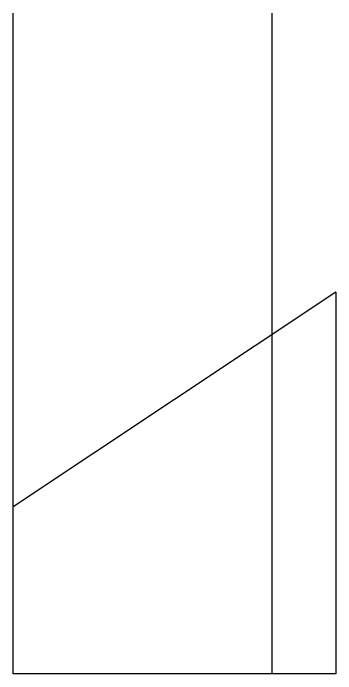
# Model space of a CAD drawing. Header units: millimetres. Extents: x -1069826 to 2704411, y -432732 to 412301.
# Drawn here: x 448572 to 458702, y 87500 to 108264 of the extents above; entities that cross this region are included whole.
import ezdxf

# ---------------------------------------------------------------- set-up
doc = ezdxf.new("R2010")
doc.units = ezdxf.units.MM
doc.header["$LTSCALE"] = 1000
doc.header["$MEASUREMENT"] = 0
doc.layers.add('0-T', color=7, linetype='Continuous')
doc.layers.add('DROGO-T', color=7, linetype='Continuous')

msp = doc.modelspace()

# ---------------------------------------------------------------- linework, layer by layer
at = {"layer": '0-T', "color": 1, "linetype": 'Continuous'}
msp.add_line((458702.3444, 99499.882), (448572.3444, 92746.5487), dxfattribs=at)
at = {"layer": 'DROGO-T', "color": 9, "linetype": 'Continuous'}
for p, q in [((448572.3444, 87499.882), (448572.3444, 108263.6415)), ((456702.3444, 87499.882), (456702.3444, 108263.6415)), ((458702.3444, 99499.882), (458702.3444, 87499.882)), ((458702.3444, 87499.882), (448572.3444, 87499.882))]:
    msp.add_line(p, q, dxfattribs=at)

doc.saveas('drawing.dxf')
